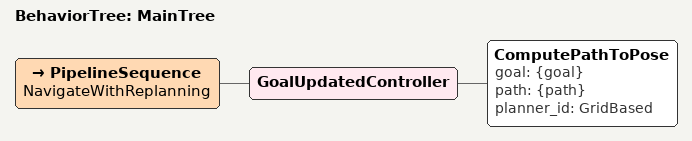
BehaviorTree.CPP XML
<!--
  This Behavior Tree replans the global path only when the goal is updated.
-->

<root main_tree_to_execute="MainTree">
  <BehaviorTree ID="MainTree">
    <PipelineSequence name="NavigateWithReplanning">
      <GoalUpdatedController>
        <ComputePathToPose goal="{goal}" path="{path}" planner_id="GridBased"/>
      </GoalUpdatedController>
      <!-- TODO: Add CMU Local Planner to follow path -->
    </PipelineSequence>
  </BehaviorTree>
</root>
